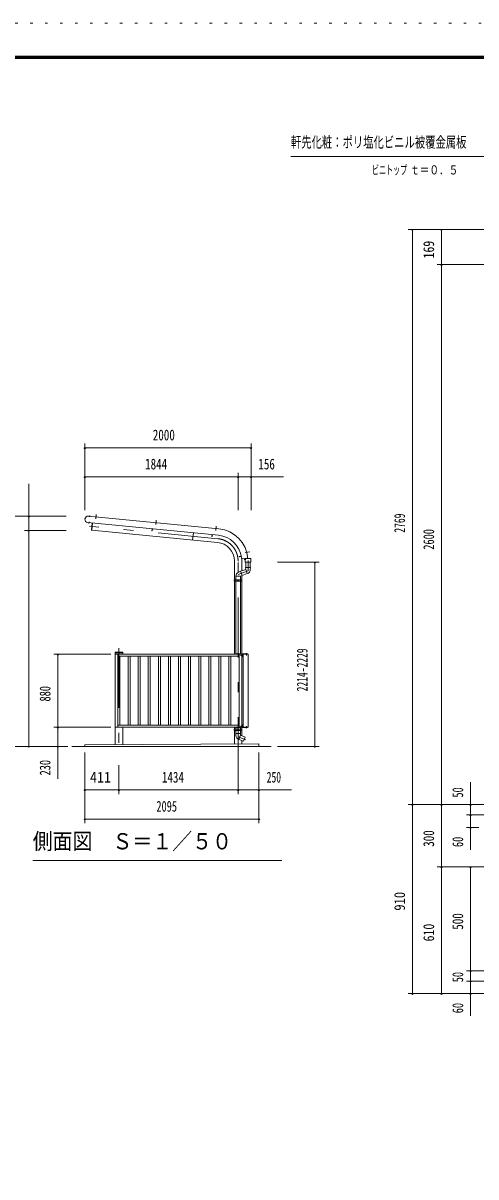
# Model space of a CAD drawing. Units: millimetres, scale not verified, with parts at other scales. Extents: x -27013 to 27023, y -10500 to 10500.
# Drawn here: x 10737 to 16188, y -3387 to 10500 of the extents above; entities that cross this region are included whole.
import ezdxf
from ezdxf.enums import TextEntityAlignment as Align

# ---------------------------------------------------------------- set-up
doc = ezdxf.new("R2010")
doc.units = ezdxf.units.MM
doc.header["$LTSCALE"] = 60
doc.linetypes.add('USER3', pattern=[24, 12, -5, 2, -5])
doc.linetypes.add('USER4', pattern=[3, 0.5, -2.5])
for name, color, linetype, lineweight in [('0-2_1-05BOLD', 7, 'Continuous', 18), ('0-3_1-25CENTER', 3, 'USER3', 18), ('0-4_1-45THIN', 4, 'Continuous', 18), ('0-5_1-55DIM', 3, 'Continuous', 18), ('0-A_2-52DIM', 3, 'Continuous', 18), ('0-C_F-F1PAPER', 5, 'Continuous', 18), ('0-D_F-E_J_ADD', 5, 'USER4', 18)]:
    doc.layers.add(name, color=color, linetype=linetype, lineweight=lineweight)
doc.styles.add('ＭＳ ゴシック', font='')
doc.styles.get('ＭＳ ゴシック').set_extended_font_data('MS Gothic')

msp = doc.modelspace()

# ---------------------------------------------------------------- linework, layer by layer
at = {"layer": '0-2_1-05BOLD'}
for p, q in [((11514.83, 4488), (13087.65, 4336.54)), ((13095.34, 4413.16), (11522.2, 4564.64)), ((12786.64, 4365.53), (12778.3, 4278.84)), ((13381.2, 4054.97), (13443.29, 4060.56)), ((13410.42, 4057.6), (13410.42, 4057.49)), ((13413.62, 4057.49), (13413.62, 4057.89)), ((13280.76, 3800.67), (13280.76, 4025.67)), ((13354.15, 3903.84), (13330.52, 3893.36)), ((13354.15, 3903.84), (13373.99, 3849.34)), ((13417.61, 3925.34), (13354.67, 3902.43)), ((13369.85, 4025.67), (13369.85, 3907.96)), ((13417.61, 4012.49), (13417.61, 3947.34)), ((13436.42, 3873.66), (13417.61, 3925.34)), ((13474.11, 3947.34), (13472.35, 3921.55)), ((13472.61, 3947.34), (13472.61, 4012.49)), ((13280.76, 2904.67), (13280.76, 3784.67)), ((13296.21, 3784.67), (13296.21, 3800.67)), ((13297.81, 3843.22), (13352.81, 3843.22)), ((13297.81, 3800.67), (13297.81, 3842.92)), ((13297.81, 2904.67), (13297.81, 3784.67)), ((13322.26, 3784.67), (13322.26, 3800.67)), ((13322.26, 3792.67), (13328.36, 3792.67)), ((13328.36, 3800.67), (13328.36, 3784.67)), ((13352.81, 3784.67), (13352.81, 2904.67)), ((13354.41, 3800.67), (13354.41, 3784.67)), ((13369.85, 3848.15), (13369.85, 3800.67)), ((13369.85, 3784.67), (13369.85, 2904.67)), ((13373.48, 3850.75), (13436.14, 3873.56)), ((11935.86, 2919.67), (11846.75, 2919.67)), ((11846.76, 2924.67), (11846.76, 2904.67)), ((11849.76, 2927.67), (11932.85, 2927.67)), ((11935.85, 2924.67), (11935.85, 2904.67)), ((11879.31, 2024.67), (11879.31, 2904.67)), ((11879.31, 2879.67), (13337.3, 2879.67)), ((13322.41, 2912.96), (13322.41, 2909.47)), ((13328.19, 2909.47), (13328.19, 2912.96)), ((13337.3, 2904.67), (13337.3, 2024.67)), ((13374.65, 2898.17), (13373.06, 2898.17)), ((13374.65, 2891.67), (13376.66, 2889.67)), ((13376.66, 2887.67), (13374.65, 2889.67)), ((13374.65, 2881.87), (13376.66, 2881.87)), ((13381.46, 2897.18), (13376.66, 2897.18)), ((13376.66, 2893.42), (13381.46, 2893.42)), ((13376.66, 2885.92), (13381.46, 2885.92)), ((13386.06, 2024.67), (13386.06, 2904.67)), ((13421.97, 2912.96), (13421.97, 2909.47)), ((13427.74, 2909.47), (13427.74, 2912.96)), ((11846.76, 1816.42), (11846.76, 2024.67)), ((13337.3, 2049.67), (11879.31, 2049.67)), ((11935.85, 2024.67), (11935.85, 1816.85)), ((13280.76, 2002.67), (13280.76, 2024.67)), ((13280.76, 1823.27), (13280.76, 1986.67)), ((13296.21, 2002.67), (13296.21, 1986.67)), ((13296.3, 1949.76), (13354.31, 1949.76)), ((13296.3, 1949.76), (13298.07, 1923.97)), ((13297.81, 2024.67), (13297.81, 2002.67)), ((13297.81, 1986.67), (13297.81, 1949.76)), ((13322.26, 1986.67), (13322.26, 2002.67)), ((13322.26, 1994.67), (13328.36, 1994.67)), ((13322.41, 2019.87), (13322.41, 2016.38)), ((13328.19, 2016.38), (13328.19, 2019.87)), ((13328.36, 2002.67), (13328.36, 1986.67)), ((13352.81, 2002.67), (13352.81, 2024.67)), ((13352.81, 1949.76), (13352.81, 1986.67)), ((13354.41, 1986.67), (13354.41, 2002.67)), ((13369.85, 2024.67), (13369.85, 2002.67)), ((13369.86, 1986.67), (13369.86, 1921.56)), ((13376.66, 2041.67), (13374.65, 2039.67)), ((13374.65, 2037.67), (13376.66, 2039.67)), ((13381.46, 2043.42), (13376.66, 2043.42)), ((13376.66, 2035.92), (13381.46, 2035.92)), ((13421.97, 2016.38), (13421.97, 2019.87)), ((13427.74, 2019.87), (13427.74, 2016.38)), ((11480.3, 1794.67), (11480.3, 1814.67)), ((13334, 1876.08), (13352.81, 1927.76)), ((13369.86, 1863.03), (13369.86, 1823.69)), ((13725.3, 1794.67), (11325.31, 1794.67))]:
    msp.add_line(p, q, dxfattribs=at)
for points in [[(11569.07, 4482.78), (11561.02, 4399.16), (11564.21, 4398.86)], [(13076.91, 4250.08), (11563.91, 4395.77), (11572.26, 4482.47)], [(12290.74, 4413.28), (12288.53, 4390.39), (12291.72, 4390.08), (12293.92, 4412.98)], [(13015.58, 4343.48), (13013.38, 4320.6), (13010.2, 4320.9), (13012.4, 4343.79)], [(13363.04, 4080.32), (13340.39, 4076.33), (13339.83, 4079.48), (13362.46, 4083.47)], [(13417.61, 3925.34), (13416.11, 3947.34), (13474.11, 3947.34)], [(13373.99, 3849.34), (13352.81, 3843.22), (13352.81, 3800.67)], [(13345.3, 2904.67), (13345.3, 2907.87), (13305.3, 2907.87), (13305.3, 2904.67)], [(13331.55, 2907.87), (13331.55, 2909.47), (13319.05, 2909.47), (13319.05, 2907.87)], [(13319.53, 2909.47), (13319.53, 2912.96), (13320.4, 2913.47), (13330.2, 2913.47), (13331.08, 2912.96), (13331.08, 2909.47)], [(13373.06, 2903.67), (13373.06, 2872.87), (13372.3, 2872.87)], [(13374.65, 2898.17), (13374.65, 2881.17), (13373.06, 2881.17)], [(13374.06, 2907.87), (13439.85, 2907.87), (13439.85, 2904.67)], [(13374.06, 2904.67), (13446.06, 2904.67), (13446.06, 2024.67), (13374.06, 2024.67)], [(13376.66, 2881.87), (13376.66, 2897.47), (13374.65, 2897.47)], [(13381.46, 2897.18), (13382.16, 2895.97), (13382.16, 2883.37), (13381.46, 2882.16), (13376.66, 2882.16)], [(13431.11, 2907.87), (13431.11, 2909.47), (13418.6, 2909.47), (13418.6, 2907.87)], [(13419.08, 2909.47), (13419.08, 2912.96), (13419.96, 2913.47), (13429.75, 2913.47), (13430.63, 2912.96), (13430.63, 2909.47)], [(13345.3, 2024.67), (13345.3, 2021.47), (13305.3, 2021.47), (13305.3, 2024.67)], [(13319.05, 2021.47), (13319.05, 2019.87), (13331.55, 2019.87), (13331.55, 2021.47)], [(13331.08, 2019.87), (13331.08, 2016.38), (13330.2, 2015.87), (13320.4, 2015.87), (13319.53, 2016.38), (13319.53, 2019.87)], [(13354.3, 1949.76), (13352.81, 1927.76), (13409.19, 1907.24), (13390.38, 1855.56), (13334.28, 1875.98)], [(13373.06, 2025.67), (13373.06, 2056.47), (13372.3, 2056.47)], [(13373.06, 2048.17), (13374.65, 2048.17), (13374.65, 2031.17), (13373.06, 2031.17)], [(13374.06, 2021.47), (13439.85, 2021.47), (13439.85, 2024.67)], [(13374.65, 2031.87), (13376.66, 2031.87), (13376.66, 2047.47), (13374.65, 2047.47)], [(13376.66, 2047.18), (13381.46, 2047.18), (13382.16, 2045.97), (13382.16, 2033.37), (13381.46, 2032.17), (13376.66, 2032.17)], [(13431.11, 2021.47), (13431.11, 2019.87), (13418.6, 2019.87), (13418.6, 2021.47)], [(13419.08, 2019.87), (13419.08, 2016.38), (13419.96, 2015.87), (13429.75, 2015.87), (13430.63, 2016.38), (13430.63, 2019.87)], [(11480.3, 1814.67), (13575.31, 1824.67), (13575.31, 1794.67)]]:
    msp.add_lwpolyline(points, dxfattribs=at)
for points in [[(13479.22, 4012.49), (13409.22, 4012.49), (13409.22, 4057.49), (13479.22, 4057.49)], [(13371.46, 3800.67), (13371.46, 3784.67), (13279.16, 3784.67), (13279.16, 3800.67)], [(13372.3, 2904.67), (13372.3, 2024.67), (11844.3, 2024.67), (11844.3, 2904.67)], [(13371.46, 2002.67), (13371.46, 1986.67), (13279.16, 1986.67), (13279.16, 2002.67)]]:
    msp.add_lwpolyline(points, close=True, dxfattribs=at)
for centre, radius, start, end in [((11519.93, 4526.28), 38.62, 82.41238, 262.41238), ((13055.3, 4025.67), 312.55, 7.76237, 84.05869), ((13055.3, 4025.67), 389.55, 4.68604, 84.10165), ((13055.3, 4025.67), 225.45, 0, 84.50003), ((13379.85, 4069.91), 15, 187.76337, 275.1433), ((13055.3, 4025.67), 314.55, 0, 6.42661), ((13055.3, 4025.67), 374.55, 4.87415, 5.13853), ((13352.81, 3843.08), 55, 113.90668, 180.16823), ((13417.48, 3925.29), 55, 289.83269, 356.09424), ((11849.76, 2924.67), 3, 90, 180), ((11932.85, 2924.67), 3, 0, 90), ((13320.97, 2911.15), 2.32, 51.46857, 90), ((13325.3, 2904.96), 8.51, 70.17088, 109.83133), ((13329.63, 2911.15), 2.32, 90, 128.54623), ((13374.06, 2903.67), 4.2, 90, 166.21272), ((13374.06, 2903.67), 1, 90, 180), ((13379.28, 2895.3), 2.88, 319.27318, 360), ((13371.7, 2889.67), 10.46, 338.97459, 21.0237), ((13379.28, 2884.04), 2.88, 0, 40.72682), ((13420.53, 2911.15), 2.32, 51.46857, 90), ((13424.86, 2904.96), 8.51, 70.17088, 109.83133), ((13429.18, 2911.15), 2.32, 90, 128.54623), ((13320.97, 2018.19), 2.32, 270, 308.53143), ((13325.3, 2024.38), 8.51, 250.16867, 289.82912), ((13329.63, 2018.19), 2.32, 231.45377, 270), ((13374.06, 2025.67), 4.2, 193.78728, 270), ((13374.06, 2025.67), 1, 180, 270), ((13379.28, 2045.3), 2.88, 319.27318, 360), ((13371.7, 2039.67), 10.46, 338.9763, 21.02541), ((13379.28, 2034.04), 2.88, 0, 40.72682), ((13420.53, 2018.19), 2.32, 270, 308.53143), ((13424.86, 2024.38), 8.51, 250.16867, 289.82912), ((13429.18, 2018.19), 2.32, 231.45377, 270), ((13352.94, 1927.72), 55, 183.90576, 250.16731)]:
    msp.add_arc(centre, radius, start, end, dxfattribs=at)
at = {"layer": '0-3_1-25CENTER'}
for p, q in [((11617.28, 4584.82), (11612.32, 4533.3)), ((11529.78, 4477.51), (11531.8, 4498.42)), ((11537.34, 4555.98), (11539.02, 4573.44)), ((12338.94, 4515.33), (12333.98, 4463.81)), ((13060.6, 4445.85), (13055.64, 4394.32)), ((13081.18, 4294.43), (11535.14, 4443.29)), ((13397.39, 4042.49), (13420.18, 4042.49)), ((13409.99, 4127.39), (13466.82, 4137.41)), ((13325.3, 1425.98), (13325.3, 4025.67)), ((11891.3, 2977.67), (11891.3, 1579.94)), ((13424.86, 2890.19), (13424.86, 2916.38)), ((13354.25, 2889.67), (13386.16, 2889.67)), ((13354.25, 2039.67), (13386.16, 2039.67)), ((13424.86, 2039.15), (13424.86, 2012.96)), ((13418.58, 1874.56), (13325.3, 1908.51))]:
    msp.add_line(p, q, dxfattribs=at)
msp.add_lwpolyline([(13445.11, 4030.63), (13445.11, 3906.09), (13325.3, 3862.48)], dxfattribs=at)
msp.add_arc((13055.3, 4025.67), 270, 0, 84.50003, dxfattribs=at)
at = {"layer": '0-4_1-45THIN'}
for p, q in [((11903.3, 2879.67), (11903.3, 2049.67)), ((12000.8, 2049.67), (12000.8, 2879.67)), ((12024.8, 2879.67), (12024.8, 2049.67)), ((12122.3, 2049.67), (12122.3, 2879.67)), ((12146.3, 2879.67), (12146.3, 2049.67)), ((12243.8, 2049.67), (12243.8, 2879.67)), ((12267.8, 2879.67), (12267.8, 2049.67)), ((12365.3, 2049.67), (12365.3, 2879.67)), ((12389.3, 2879.67), (12389.3, 2049.67)), ((12486.81, 2049.67), (12486.81, 2879.67)), ((12510.81, 2879.67), (12510.81, 2049.67)), ((12608.3, 2049.67), (12608.3, 2879.67)), ((12632.3, 2879.67), (12632.3, 2049.67)), ((12729.8, 2049.67), (12729.8, 2879.67)), ((12753.8, 2879.67), (12753.8, 2049.67)), ((12851.31, 2049.67), (12851.31, 2879.67)), ((12875.3, 2879.67), (12875.3, 2049.67)), ((12972.8, 2049.67), (12972.8, 2879.67)), ((12996.8, 2879.67), (12996.8, 2049.67)), ((13094.3, 2049.67), (13094.3, 2879.67)), ((13118.3, 2879.67), (13118.3, 2049.67)), ((13215.81, 2049.67), (13215.81, 2879.67)), ((13239.8, 2879.67), (13239.8, 2049.67))]:
    msp.add_line(p, q, dxfattribs=at)
at = {"layer": '0-5_1-55DIM'}
for p, q in [((11481.31, 4638.67), (11481.31, 5438.67)), ((13481.3, 5438.67), (13481.3, 4638.67)), ((11491.31, 5388.67), (11471.31, 5388.67)), ((11481.31, 5388.67), (13481.3, 5388.67)), ((11481.31, 5388.67), (13481.3, 5388.67)), ((13491.3, 5388.67), (13471.3, 5388.67)), ((11491.31, 5038.67), (11471.31, 5038.67)), ((11481.31, 5038.67), (13325.3, 5038.67)), ((13873.8, 5038.67), (11481.31, 5038.67)), ((13335.3, 5038.67), (13315.3, 5038.67)), ((13325.3, 4638.67), (13325.3, 5088.67)), ((13325.3, 5038.67), (13481.3, 5038.67)), ((13491.3, 5038.67), (13471.3, 5038.67)), ((10805.31, 4956.17), (10805.31, 1794.67)), ((10405.31, 4563.67), (11255.31, 4563.67)), ((10815.31, 4563.67), (10795.31, 4563.67)), ((10805.31, 4394.67), (10805.31, 4563.67)), ((11255.31, 4394.67), (10755.31, 4394.67)), ((10815.31, 4394.67), (10795.31, 4394.67)), ((10805.31, 1794.67), (10805.31, 4394.67)), ((13800.3, 4012.49), (14300.3, 4012.49)), ((14260.3, 4012.49), (14240.3, 4012.49)), ((14250.3, 4012.49), (14250.3, 1794.67)), ((11105.31, 2904.67), (11794.3, 2904.67)), ((11165.31, 2904.67), (11145.31, 2904.67)), ((11155.31, 2024.67), (11155.31, 2904.67)), ((11105.31, 2024.67), (11794.3, 2024.67)), ((11165.31, 2024.67), (11145.31, 2024.67)), ((11155.31, 1794.67), (11155.31, 2024.67)), ((11275.31, 1794.67), (10405.31, 1794.67)), ((10815.31, 1794.67), (10795.31, 1794.67)), ((11165.31, 1794.67), (11145.31, 1794.67)), ((11155.31, 1794.67), (11155.31, 1402.17)), ((11480.31, 869.67), (11480.31, 1719.67)), ((13575.3, 1719.67), (13575.3, 869.67)), ((14300.3, 1794.67), (13800.3, 1794.67)), ((14260.3, 1794.67), (14240.3, 1794.67)), ((11891.3, 1569.67), (11891.3, 1219.67)), ((13325.3, 1219.67), (13325.3, 1569.67)), ((11490.31, 1269.67), (11470.31, 1269.67)), ((11891.3, 1269.67), (11480.31, 1269.67)), ((11480.31, 1269.67), (13967.8, 1269.67)), ((11901.3, 1269.67), (11881.3, 1269.67)), ((13325.3, 1269.67), (11891.3, 1269.67)), ((13335.3, 1269.67), (13315.3, 1269.67)), ((13325.3, 1269.67), (13575.3, 1269.67)), ((13585.3, 1269.67), (13565.3, 1269.67)), ((11490.31, 919.67), (11470.31, 919.67)), ((11480.31, 919.67), (13575.3, 919.67)), ((13575.3, 919.67), (11480.31, 919.67)), ((13585.3, 919.67), (13565.3, 919.67)), ((10852.81, 419.67), (13852.8, 419.67))]:
    msp.add_line(p, q, dxfattribs=at)
for centre in [(11481.31, 5388.67), (13481.3, 5388.67), (11481.31, 5038.67), (13325.3, 5038.67), (13481.3, 5038.67), (10805.31, 4563.67), (10805.31, 4394.67), (14250.3, 4012.49), (11155.31, 2904.67), (11155.31, 2024.67), (10805.31, 1794.67), (11155.31, 1794.67), (14250.3, 1794.67), (11480.31, 1269.67), (11891.3, 1269.67), (13325.3, 1269.67), (13575.3, 1269.67), (11480.31, 919.67), (13575.3, 919.67)]:
    msp.add_arc(centre, 10, 180, 0, dxfattribs=at)
at = {"layer": '0-A_2-52DIM'}
for p, q in [((15373.74, 8017.43), (17103.34, 8017.43)), ((15433.74, 8017.43), (15413.74, 8017.43)), ((15423.73, -1180.07), (15423.73, 8019.94)), ((15783.74, 8017.43), (15763.74, 8017.43)), ((15773.74, 8019.94), (15773.74, -1180.07)), ((17282.86, 7594.92), (15723.74, 7594.92)), ((15783.74, 7594.92), (15763.74, 7594.92)), ((16123.74, 549.93), (16123.74, 1364.93)), ((16823.74, 1094.93), (15373.74, 1094.93)), ((15433.73, 1094.93), (15413.73, 1094.93)), ((15783.74, 1094.93), (15763.74, 1094.93)), ((16133.74, 1094.93), (16113.74, 1094.93)), ((16073.74, 969.93), (17148.74, 969.93)), ((16133.74, 969.93), (16113.74, 969.93)), ((16221.87, 819.93), (16073.74, 819.93)), ((16133.74, 819.93), (16113.74, 819.93)), ((15723.74, 344.93), (19986.24, 344.93)), ((15783.74, 344.93), (15763.74, 344.93)), ((16133.74, 344.93), (16113.74, 344.93)), ((16123.74, -1450.07), (16123.74, 344.93)), ((19986.24, -905.07), (16073.74, -905.07)), ((16133.74, -905.07), (16113.74, -905.07)), ((16073.74, -1030.07), (19986.24, -1030.07)), ((16133.74, -1030.07), (16113.74, -1030.07)), ((19986.24, -1180.07), (15373.74, -1180.07)), ((15433.74, -1180.07), (15413.74, -1180.07)), ((15783.74, -1180.07), (15763.74, -1180.07)), ((16133.74, -1180.07), (16113.74, -1180.07))]:
    msp.add_line(p, q, dxfattribs=at)
msp.add_lwpolyline([(17213.19, 7970.46), (16561.23, 8894.93), (13961.24, 8894.93)], dxfattribs=at)
for centre in [(15423.74, 8017.43), (15773.74, 8017.43), (15773.74, 7594.92), (15423.73, 1094.93), (15773.74, 1094.93), (16123.74, 1094.93), (16123.74, 969.93), (16123.74, 819.93), (15773.74, 344.93), (16123.74, 344.93), (16123.74, -905.07), (16123.74, -1030.07), (15423.74, -1180.07), (15773.74, -1180.07), (16123.74, -1180.07)]:
    msp.add_arc(centre, 10, 180, 0, dxfattribs=at)
at = {"layer": '0-C_F-F1PAPER'}
for points in [[(26522.65, -10000), (-2177.35, -10000), (-2177.35, 10100), (26522.65, 10100)], [(26520.14, -9997.5), (26520.14, 10097.5), (-2174.85, 10097.5), (-2174.85, -9997.5)], [(26517.65, -9995), (26517.65, 10095), (-2172.35, 10095), (-2172.35, -9995)], [(26515.15, -9992.5), (-2169.85, -9992.5), (-2169.85, 10092.5), (26515.15, 10092.5)], [(26512.65, -9990), (26512.65, 10090), (-2167.35, 10090), (-2167.35, -9990)], [(26510.15, -9987.5), (-2164.85, -9987.5), (-2164.85, 10087.5), (26510.15, 10087.5)], [(26507.64, -9985), (26507.64, 10085), (-2162.35, 10085), (-2162.35, -9985)], [(26505.15, -9982.5), (-2159.85, -9982.5), (-2159.85, 10082.5), (26505.15, 10082.5)], [(26502.65, -9980), (-2157.35, -9980), (-2157.35, 10080), (26502.65, 10080)], [(26500.15, -9977.5), (-2154.85, -9977.5), (-2154.85, 10077.5), (26500.15, 10077.5)], [(26497.65, -9975), (26497.65, 10075), (-2152.35, 10075), (-2152.35, -9975)]]:
    msp.add_lwpolyline(points, close=True, dxfattribs=at)
at = {"layer": '0-D_F-E_J_ADD'}
msp.add_lwpolyline([(27022.65, -10500), (-2677.35, -10500), (-2677.35, 10500), (27022.65, 10500)], close=True, dxfattribs=at)

# ---------------------------------------------------------------- texts
at = {"layer": '0-5_1-55DIM', "color": 7, "style": 'ＭＳ ゴシック'}
for s, height, width, p in [('2000', 130.2, 0.75, (12298.27, 5438.67)), ('1844', 130.2, 0.75, (12205.75, 5088.67)), ('156', 130.2, 0.75, (13568.66, 5088.67)), ('411', 130.2, 0.95, (11542.58, 1319.67)), ('1434', 130.2, 0.75, (12407.79, 1319.67)), ('250', 130.2, 0.65, (13669.72, 1319.67)), ('2095', 130.2, 0.7, (12341.8, 969.67)), ('側面図\u3000Ｓ＝１／５０', 195.4, 0.9, (10852.81, 496.31))]:
    msp.add_text(s, height=height, dxfattribs=dict(at, width=width)).set_placement(p, align=Align.BOTTOM_LEFT)
for s, width, p in [('2214-2229', 0.65, (14200.3, 2456.56)), ('880', 0.7, (11105.31, 2334.95)), ('230', 0.7, (11105.31, 1445.03))]:
    msp.add_text(s, height=130.2, rotation=90, dxfattribs=dict(at, width=width)).set_placement(p, align=Align.BOTTOM_LEFT)
at = {"layer": '0-A_2-52DIM', "color": 7, "style": 'ＭＳ ゴシック'}
for s, height, width, p in [('軒先化粧：ポリ塩化ビニル被覆金属板', 130.2, 0.7, (13961.24, 8962.7)), ('ビニトップ ', 110.7, 0.55, (14936.24, 8644.93)), ('ｔ＝０．５', 110.7, 0.75, (15395.51, 8644.93))]:
    msp.add_text(s, height=height, dxfattribs=dict(at, width=width)).set_placement(p, align=Align.BOTTOM_LEFT)
for s, width, p in [('169', 0.8, (15723.74, 7667.1)), ('2769', 0.65, (15373.74, 4366.94)), ('2600', 0.7, (15723.74, 4162.18)), ('50', 0.7, (16073.74, 1178.21)), ('300', 0.75, (15723.74, 585.83)), ('60', 0.7, (16073.74, 582.81)), ('910', 0.85, (15373.74, -182.64)), ('500', 0.75, (16073.74, -412.51)), ('610', 0.8, (15723.74, -552.44)), ('50', 0.7, (16073.74, -1044.29)), ('60', 0.7, (16073.74, -1417.19))]:
    msp.add_text(s, height=130.2, rotation=90, dxfattribs=dict(at, width=width)).set_placement(p, align=Align.BOTTOM_LEFT)

doc.saveas('drawing.dxf')
